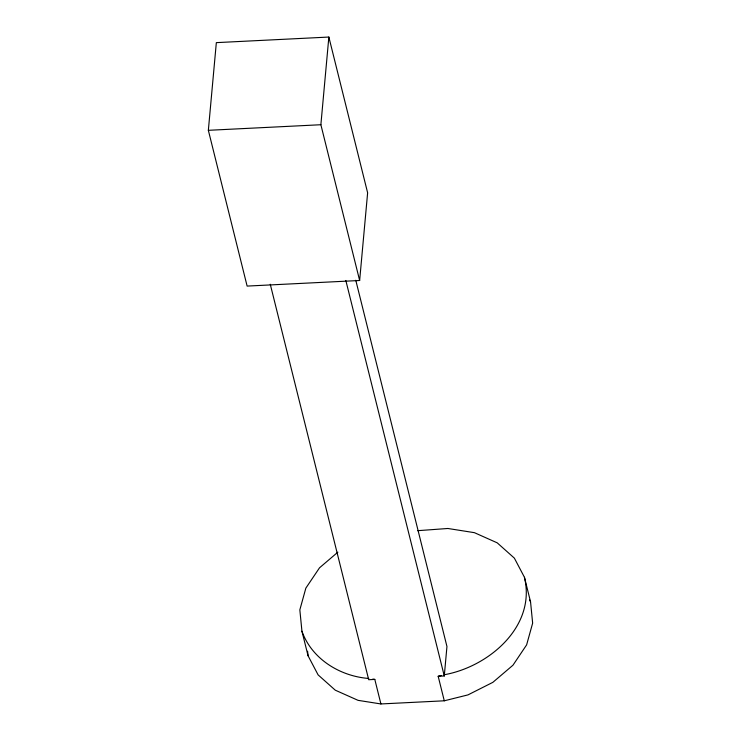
<?xml version="1.0" encoding="UTF-8"?>
<svg xmlns="http://www.w3.org/2000/svg" width="741" height="741" viewBox="0 0 741 741"><rect width="100%" height="100%" fill="white"/><g stroke="black" fill="none" stroke-linecap="round" stroke-linejoin="round"><path stroke-width="1.11" d="M208.351 130.314L216.335 42.635L328.856 37.05L367.629 192.808L359.644 280.487L247.124 286.082L208.351 130.314L320.872 124.729L359.644 280.487M320.872 124.729L328.856 37.05M417.655 530.686L447.888 528.481L474.407 532.668L497.22 542.838L514.374 558.14L524.433 577.267L530.547 601.803L532.649 623.144L526.619 644.883L512.976 665.196L492.858 682.341L467.988 694.891L444.285 700.801L438.172 676.274L444.276 675.968L446.953 646.523L355.782 280.265M337.868 552.156L319.51 567.819L305.857 588.122L299.836 609.871L301.939 631.212L308.043 655.739L318.102 674.875L335.265 690.177L358.07 700.347L380.911 703.95L444.285 700.801M438.172 676.274L441.284 675.496M444.387 674.718C488.671 666.789 536.364 626.497 524.433 577.267M380.911 703.95L374.807 679.414L368.703 679.719L270.261 284.248M368.814 678.469C340.138 676.301 311.822 659.101 301.939 631.212M372.806 679.099L374.807 679.414M529.482 599.784L530.547 601.803M345.834 280.487L444.276 675.968M307.598 651.246L308.043 655.739"/></g></svg>
